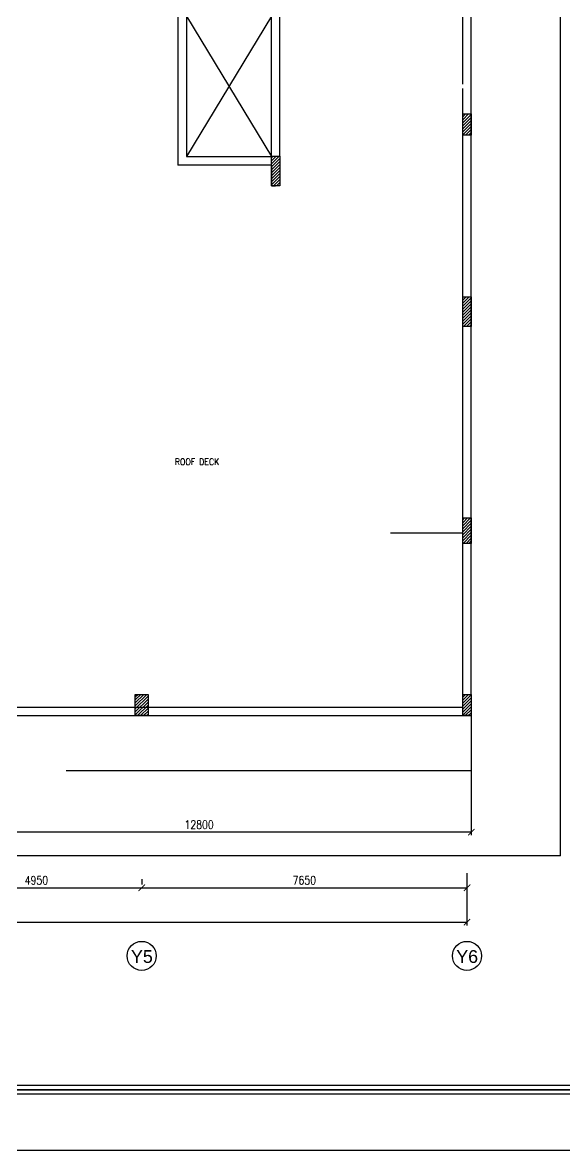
# Model space of a CAD drawing. Header units: millimetres. Extents: x -1288794 to 352264, y -1971533 to -1569871.
# Drawn here: x 313176 to 325920, y -1625558 to -1599033 of the extents above; entities that cross this region are included whole.
import ezdxf
from ezdxf.enums import TextEntityAlignment as Align

# ---------------------------------------------------------------- set-up
doc = ezdxf.new("R2010")
doc.units = ezdxf.units.MM
doc.header["$LTSCALE"] = 500
doc.header["$PDMODE"] = 34
doc.linetypes.add('CENTER', pattern=[50.8, 31.75, -6.35, 6.35, -6.35])
doc.linetypes.add('DASHED2', pattern=[9.525, 6.35, -3.175])
for name, color, linetype in [('A-ANNO-DIMS', 1, 'Continuous'), ('A-ANNO-SYMB', 33, 'Continuous'), ('A-ANNO-TEXT', 8, 'Continuous'), ('A-AREA', 8, 'CENTER'), ('A-FLOR-OVHD', 4, 'DASHED2'), ('A-FLOR-SPCL', 8, 'Continuous'), ('A-WALL-FULL', 8, 'Continuous'), ('LOGO LINE', 7, 'Continuous'), ('LOGO1LINE', 7, 'Continuous'), ('S-COL- HACT.', 9, 'Continuous'), ('S-COL.', 8, 'Continuous')]:
    doc.layers.add(name, color=color, linetype=linetype)
doc.styles.add('ROMANS', font='romans.shx', dxfattribs={"width": 0.8})
doc.styles.add('SANSSERIF', font='sas_____.pfb')
doc.dimstyles.new('100 of DIM2', dxfattribs={"dimscale": 0, "dimtxt": 200, "dimasz": 150, "dimexe": 75, "dimexo": 200, "dimgap": 75, "dimtad": 1, "dimdec": 0, "dimrnd": 5, "dimzin": 0, "dimdsep": 46, "dimtxsty": 'ROMANS', "dimblk": 'ARCHTICK', "dimcen": 100, "dimclrd": 94, "dimclre": 94, "dimclrt": 2, "dimadec": 0, "dimazin": 0, "dimtfac": 1, "dimtdec": 0, "dimtofl": 0, "dimtmove": 2, "dimatfit": 3, "dimldrblk": 'OPEN90', "dimfxl": 75, "dimtolj": 1, "dimtzin": 0, "dimarcsym": 0})
pattern_1 = [(45, (1420082.95, -1215620.816), (-35.355339, 35.355339), [])]

# ---------------------------------------------------------------- blocks, each defined once
blk = doc.blocks.new('_ArchTick')
at = {"color": 0, "linetype": 'ByBlock', "const_width": 0.15}
blk.add_lwpolyline([(-0.5, -0.5), (0.5, 0.5)], dxfattribs=at)
blk = doc.blocks.new('*D180')
at = {"layer": 'A-ANNO-DIMS', "color": 94, "lineweight": -2, "ltscale": 3, "transparency": 16777216}
for p, q in [((311028, -1619179), (311028, -1619304)), ((315978, -1619179), (315978, -1619304)), ((311028, -1619379), (315978, -1619379))]:
    blk.add_line(p, q, dxfattribs=at)
at = {"layer": 'Defpoints', "color": 0, "ltscale": 3, "transparency": 16777216}
for p in [(311028, -1619379), (315978, -1619379), (315978, -1619379)]:
    blk.add_point(p, dxfattribs=at)
at = {"layer": 'A-ANNO-DIMS', "color": 94, "lineweight": -2, "ltscale": 3, "transparency": 16777216, "xscale": 150, "yscale": 150, "zscale": 150, "rotation": 180}
blk.add_blockref('_ArchTick', (311028, -1619379), dxfattribs=at)
at = {"layer": 'A-ANNO-DIMS', "color": 94, "lineweight": -2, "ltscale": 3, "transparency": 16777216, "xscale": 150, "yscale": 150, "zscale": 150}
blk.add_blockref('_ArchTick', (315978, -1619379), dxfattribs=at)
at = {"layer": 'A-ANNO-DIMS', "color": 2, "ltscale": 3, "transparency": 16777216, "insert": (313503, -1619204), "char_height": 200, "attachment_point": 5, "style": 'ROMANS'}
blk.add_mtext('\\A1;4950', dxfattribs=at)
blk = doc.blocks.new('_Open90')
at = {"color": 0, "linetype": 'ByBlock', "lineweight": -2}
for p, q in [((0, 0), (-1, 0)), ((-0.5, 0.5), (0, 0)), ((0, 0), (-0.5, -0.5))]:
    blk.add_line(p, q, dxfattribs=at)
blk = doc.blocks.new('*D181')
at = {"layer": 'A-ANNO-DIMS', "color": 94, "lineweight": -2, "ltscale": 3, "transparency": 16777216}
for p, q in [((315978, -1619179), (315978, -1619304)), ((323628, -1619179), (323628, -1619304)), ((315978, -1619379), (323628, -1619379))]:
    blk.add_line(p, q, dxfattribs=at)
at = {"layer": 'Defpoints', "color": 0, "ltscale": 3, "transparency": 16777216}
for p in [(315978, -1619379), (323628, -1619379), (323628, -1619379)]:
    blk.add_point(p, dxfattribs=at)
at = {"layer": 'A-ANNO-DIMS', "color": 94, "lineweight": -2, "ltscale": 3, "transparency": 16777216, "xscale": 150, "yscale": 150, "zscale": 150, "rotation": 180}
blk.add_blockref('_ArchTick', (315978, -1619379), dxfattribs=at)
at = {"layer": 'A-ANNO-DIMS', "color": 94, "lineweight": -2, "ltscale": 3, "transparency": 16777216, "xscale": 150, "yscale": 150, "zscale": 150}
blk.add_blockref('_ArchTick', (323628, -1619379), dxfattribs=at)
at = {"layer": 'A-ANNO-DIMS', "color": 2, "ltscale": 3, "transparency": 16777216, "insert": (319803, -1619204), "char_height": 200, "attachment_point": 5, "style": 'ROMANS'}
blk.add_mtext('\\A1;7650', dxfattribs=at)
blk = doc.blocks.new('*D182')
at = {"layer": 'A-ANNO-DIMS', "color": 94, "lineweight": -2, "ltscale": 3, "transparency": 16777216}
for p, q in [((298128, -1619039), (298128, -1620265)), ((323628, -1619039), (323628, -1620265)), ((298128, -1620190), (323628, -1620190))]:
    blk.add_line(p, q, dxfattribs=at)
at = {"layer": 'Defpoints', "color": 0, "ltscale": 3, "transparency": 16777216}
for p in [(298128, -1618839), (323628, -1618839), (323628, -1620190)]:
    blk.add_point(p, dxfattribs=at)
at = {"layer": 'A-ANNO-DIMS', "color": 94, "lineweight": -2, "ltscale": 3, "transparency": 16777216, "xscale": 150, "yscale": 150, "zscale": 150, "rotation": 180}
blk.add_blockref('_ArchTick', (298128, -1620190), dxfattribs=at)
at = {"layer": 'A-ANNO-DIMS', "color": 94, "lineweight": -2, "ltscale": 3, "transparency": 16777216, "xscale": 150, "yscale": 150, "zscale": 150}
blk.add_blockref('_ArchTick', (323628, -1620190), dxfattribs=at)
at = {"layer": 'A-ANNO-DIMS', "color": 2, "ltscale": 3, "transparency": 16777216, "insert": (310878, -1620015), "char_height": 200, "attachment_point": 5, "style": 'ROMANS'}
blk.add_mtext('\\A1;25500', dxfattribs=at)
blk = doc.blocks.new('*D146')
at = {"layer": 'A-ANNO-DIMS', "color": 94, "linetype": 'Continuous', "lineweight": -2, "ltscale": 3, "transparency": 16777216}
for p, q in [((310928, -1615533), (310928, -1618147)), ((323728, -1615533), (323728, -1618147)), ((323728, -1618072), (310928, -1618072))]:
    blk.add_line(p, q, dxfattribs=at)
at = {"layer": 'Defpoints', "color": 0, "linetype": 'Continuous', "ltscale": 3, "transparency": 16777216}
for p in [(310928, -1615333), (323728, -1615333), (310928, -1618072)]:
    blk.add_point(p, dxfattribs=at)
at = {"layer": 'A-ANNO-DIMS', "color": 94, "linetype": 'Continuous', "lineweight": -2, "ltscale": 3, "transparency": 16777216, "xscale": 150, "yscale": 150, "zscale": 150, "rotation": 180}
blk.add_blockref('_ArchTick', (310928, -1618072), dxfattribs=at)
at = {"layer": 'A-ANNO-DIMS', "color": 94, "linetype": 'Continuous', "lineweight": -2, "ltscale": 3, "transparency": 16777216, "xscale": 150, "yscale": 150, "zscale": 150}
blk.add_blockref('_ArchTick', (323728, -1618072), dxfattribs=at)
at = {"layer": 'A-ANNO-DIMS', "color": 2, "linetype": 'Continuous', "ltscale": 3, "transparency": 16777216, "insert": (317328, -1617897), "char_height": 200, "attachment_point": 5, "style": 'ROMANS'}
blk.add_mtext('\\A1;12800', dxfattribs=at)

msp = doc.modelspace()

# ---------------------------------------------------------------- hatches: boundary and pattern name
at = {"layer": 'S-COL- HACT.', "linetype": 'Continuous', "ltscale": 3}
h = msp.add_hatch(dxfattribs=at)
h.set_pattern_fill('ANSI31', color=256, scale=400, style=0)
h.set_pattern_definition(pattern_1)
h.paths.add_polyline_path([(323527.8, -1601682.8), (323527.8, -1601182.8), (323727.8, -1601182.8), (323727.8, -1601682.8)])
h = msp.add_hatch(dxfattribs=at)
h.set_pattern_fill('ANSI31', color=256, scale=400, style=0)
h.set_pattern_definition(pattern_1)
h.paths.add_polyline_path([(319027.8, -1602872.1), (319027.8, -1602172.1), (319227.8, -1602172.1), (319227.8, -1602872.1)])
h = msp.add_hatch(dxfattribs=at)
h.set_pattern_fill('ANSI31', color=256, scale=400, style=0)
h.set_pattern_definition(pattern_1)
h.paths.add_polyline_path([(323527.8, -1606182.8), (323527.8, -1605482.8), (323727.8, -1605482.8), (323727.8, -1606182.8)])
h = msp.add_hatch(dxfattribs=at)
h.set_pattern_fill('ANSI31', color=256, scale=400, style=0)
h.set_pattern_definition(pattern_1)
h.paths.add_polyline_path([(323527.8, -1611282.8), (323527.8, -1610682.8), (323727.8, -1610682.8), (323727.8, -1611282.8)])
h = msp.add_hatch(dxfattribs=at)
h.set_pattern_fill('ANSI31', color=256, scale=400, style=0)
h.set_pattern_definition(pattern_1)
h.paths.add_polyline_path([(315827.8, -1615332.8), (315827.8, -1614832.8), (316127.8, -1614832.8), (316127.8, -1615332.8)])
h = msp.add_hatch(dxfattribs=at)
h.set_pattern_fill('ANSI31', color=256, scale=400, style=0)
h.set_pattern_definition(pattern_1)
h.paths.add_polyline_path([(323727.8, -1614832.8), (323727.8, -1615332.8), (323527.8, -1615332.8), (323527.8, -1614832.8)])

# ---------------------------------------------------------------- linework, layer by layer
at = {"layer": 'A-ANNO-SYMB', "ltscale": 3}
for centre in [(315977.8, -1620983.3), (323627.8, -1620983.3)]:
    msp.add_circle(centre, 342.2, dxfattribs=at)
at = {"layer": 'A-AREA', "ltscale": 15}
for q in [(325827.8, -1575632.8), (290727.8, -1618632.8)]:
    msp.add_line((325827.8, -1618632.8), q, dxfattribs=at)
at = {"layer": 'A-FLOR-OVHD', "ltscale": 3}
msp.add_lwpolyline([(323727.8, -1615332.8), (323727.8, -1616632.8), (310927.8, -1616632.8), (310927.8, -1615332.8), (309627.8, -1615332.8), (309627.8, -1616632.8), (305327.8, -1616632.8), (305327.8, -1616232.8), (303727.8, -1616232.8), (303727.8, -1616632.8), (296727.8, -1616632.8), (296727.8, -1606982.8), (295727.8, -1606982.8), (295727.8, -1602482.8)], dxfattribs=at)
msp.add_lwpolyline([(323727.8, -1615332.8), (323727.8, -1616632.8), (310927.8, -1616632.8), (310927.8, -1615332.8), (309627.8, -1615332.8), (309627.8, -1616632.8), (305327.8, -1616632.8), (305327.8, -1616232.8), (303727.8, -1616232.8), (303727.8, -1616632.8), (296727.8, -1616632.8), (296727.8, -1606982.8), (295727.8, -1606982.8), (295727.8, -1602482.8)], dxfattribs=at)
at = {"layer": 'A-FLOR-SPCL', "ltscale": 3}
for p, q in [((319027.8, -1598882.8), (317027.8, -1602182.8)), ((317027.8, -1598882.8), (319027.8, -1602182.8)), ((321827.8, -1611032.8), (323527.8, -1611032.8))]:
    msp.add_line(p, q, dxfattribs=at)
at = {"layer": 'A-WALL-FULL', "ltscale": 3}
for p, q in [((319227.8, -1602172.1), (319227.8, -1597732.8)), ((323527.8, -1599524.4), (323527.8, -1597732.8)), ((323727.8, -1599524.4), (323727.8, -1597632.8)), ((316827.8, -1598882.8), (316827.8, -1602382.8)), ((317027.8, -1598882.8), (317027.8, -1602182.8)), ((319027.8, -1602182.8), (319027.8, -1598882.8)), ((323527.8, -1600482.8), (323527.8, -1599524.4)), ((323727.8, -1614832.8), (323727.8, -1599524.4)), ((323527.8, -1614832.8), (323527.8, -1600582.8)), ((319027.8, -1602382.8), (316827.8, -1602382.8)), ((317027.8, -1602182.8), (319027.8, -1602182.8)), ((310927.8, -1615332.8), (323727.8, -1615332.8)), ((311227.8, -1615132.8), (323527.8, -1615132.8))]:
    msp.add_line(p, q, dxfattribs=at)
at = {"layer": 'A-WALL-FULL', "linetype": 'Continuous', "ltscale": 3}
for p, q in [((319027.8, -1602382.8), (319027.8, -1602872.1)), ((319027.8, -1602872.1), (319127.8, -1602872.1)), ((315827.8, -1615132.8), (315827.8, -1614832.8)), ((315827.8, -1614832.8), (315927.8, -1614832.8)), ((316027.8, -1614832.8), (316127.8, -1614832.8)), ((316127.8, -1614832.8), (316127.8, -1615132.8))]:
    msp.add_line(p, q, dxfattribs=at)
at = {"layer": 'LOGO LINE'}
msp.add_lwpolyline([(352263.9, -1625558), (273505.9, -1625558), (273505.9, -1569870.5), (352263.9, -1569870.5)], close=True, dxfattribs=at)
at = {"layer": 'LOGO1LINE'}
for points in [[(350938, -1624232.1), (274831.8, -1624232.1), (274831.8, -1571196.4), (350938, -1571196.4)], [(340629.3, -1624033.3), (275030.7, -1624033.3), (275030.7, -1571395.3), (340629.3, -1571395.3)]]:
    msp.add_lwpolyline(points, close=True, dxfattribs=at)
at = {"layer": 'LOGO1LINE', "const_width": 39.8}
msp.add_lwpolyline([(350838.6, -1624132.7), (274931.2, -1624132.7), (274931.2, -1571295.9), (350838.6, -1571295.9)], close=True, dxfattribs=at)
at = {"layer": 'S-COL.', "linetype": 'Continuous', "ltscale": 3}
for points in [[(323527.8, -1601682.8), (323527.8, -1601182.8), (323727.8, -1601182.8), (323727.8, -1601682.8)], [(323527.8, -1601682.8), (323527.8, -1601182.8), (323727.8, -1601182.8), (323727.8, -1601682.8)], [(323527.8, -1601682.8), (323527.8, -1601182.8), (323727.8, -1601182.8), (323727.8, -1601682.8)], [(319027.8, -1602872.1), (319027.8, -1602172.1), (319227.8, -1602172.1), (319227.8, -1602872.1)], [(319027.8, -1602872.1), (319027.8, -1602172.1), (319227.8, -1602172.1), (319227.8, -1602872.1)], [(319027.8, -1602872.1), (319027.8, -1602172.1), (319227.8, -1602172.1), (319227.8, -1602872.1)], [(323527.8, -1606182.8), (323527.8, -1605482.8), (323727.8, -1605482.8), (323727.8, -1606182.8)], [(323527.8, -1606182.8), (323527.8, -1605482.8), (323727.8, -1605482.8), (323727.8, -1606182.8)], [(323527.8, -1606182.8), (323527.8, -1605482.8), (323727.8, -1605482.8), (323727.8, -1606182.8)], [(323527.8, -1611282.8), (323527.8, -1610682.8), (323727.8, -1610682.8), (323727.8, -1611282.8)], [(323527.8, -1611282.8), (323527.8, -1610682.8), (323727.8, -1610682.8), (323727.8, -1611282.8)], [(323527.8, -1611282.8), (323527.8, -1610682.8), (323727.8, -1610682.8), (323727.8, -1611282.8)], [(315827.8, -1615332.8), (315827.8, -1614832.8), (316127.8, -1614832.8), (316127.8, -1615332.8)], [(315827.8, -1615332.8), (315827.8, -1614832.8), (316127.8, -1614832.8), (316127.8, -1615332.8)], [(315827.8, -1615332.8), (315827.8, -1614832.8), (316127.8, -1614832.8), (316127.8, -1615332.8)], [(323727.8, -1614832.8), (323727.8, -1615332.8), (323527.8, -1615332.8), (323527.8, -1614832.8)], [(323727.8, -1614832.8), (323727.8, -1615332.8), (323527.8, -1615332.8), (323527.8, -1614832.8)], [(323727.8, -1614832.8), (323727.8, -1615332.8), (323527.8, -1615332.8), (323527.8, -1614832.8)]]:
    msp.add_lwpolyline(points, close=True, dxfattribs=at)

# ---------------------------------------------------------------- texts
at = {"layer": 'A-ANNO-TEXT', "style": 'ROMANS', "width": 0.9}
msp.add_text('ROOF DECK', height=150, dxfattribs=at).set_placement((316756.2, -1609438))
at = {"layer": 'A-ANNO-TEXT', "style": 'SANSSERIF'}
for s, p in [('Y5', (315982.4, -1621147.9)), ('Y6', (323632.4, -1621147.9))]:
    msp.add_text(s, height=300, dxfattribs=at).set_placement(p, align=Align.CENTER)

# ---------------------------------------------------------------- dimensions: what is measured, and where the dimension line sits
at = {"layer": 'A-ANNO-DIMS', "linetype": 'Continuous', "ltscale": 3}
dim = msp.add_linear_dim(base=(310927.8, -1618071.8), p1=(323727.8, -1615332.8), p2=(310927.8, -1615332.8), dimstyle='100 of DIM2', override={"dimscale": 1}, dxfattribs=at)
dim.commit()
dim.dimension.update_dxf_attribs({"geometry": '*D146', "text_midpoint": (317327.8, -1617896.8)})
at = {"layer": 'A-ANNO-DIMS', "ltscale": 3}
for base, p1, p2, picture, middle in [((323627.8, -1620189.6), (298127.8, -1618839), (323627.8, -1618839), '*D182', (310877.8, -1620014.6)), ((315977.8, -1619379.5), (311027.8, -1619379.5), (315977.8, -1619379.5), '*D180', (313502.8, -1619204.5)), ((323627.8, -1619379.5), (315977.8, -1619379.5), (323627.8, -1619379.5), '*D181', (319802.8, -1619204.5))]:
    dim = msp.add_linear_dim(base=base, p1=p1, p2=p2, dimstyle='100 of DIM2', override={"dimscale": 1}, dxfattribs=at)
    dim.commit()
    dim.dimension.update_dxf_attribs({"geometry": picture, "text_midpoint": middle})

doc.saveas('drawing.dxf')
